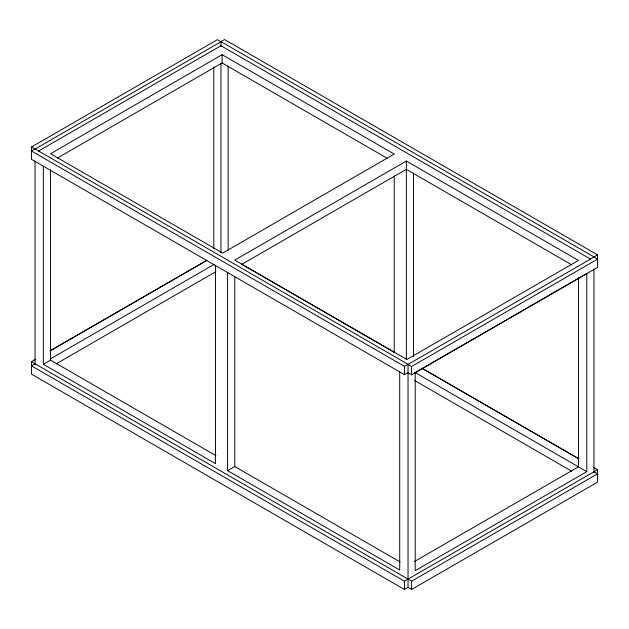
<?xml version="1.0" encoding="UTF-8"?>
<svg xmlns="http://www.w3.org/2000/svg" width="629" height="629" viewBox="0 0 629 629"><rect width="100%" height="100%" fill="white"/><g stroke="black" fill="none" stroke-linecap="round" stroke-linejoin="round"><path stroke-width="0.94" d="M215.873 455.6L50.54 360.142L50.54 169.877M57.333 158.107L222.108 62.971L222.108 54.684L394.226 154.058L222.658 253.11L50.54 153.743L222.108 54.684M400.107 561.964L234.774 466.514L234.774 276.241M394.226 352.61L394.226 176.073M406.342 359.607L406.342 161.055L578.46 260.422L406.892 359.481L234.774 260.107L406.342 161.055M578.46 277.538L578.46 466.828L414.535 561.469M31.45 147.013L217.375 39.666L220.968 41.742L35.035 149.081L31.45 147.013L31.45 159.294L404.447 374.64L408.032 372.572M220.968 46.342L220.96 41.593L224.553 39.525L597.55 254.871L597.55 267.443L411.625 374.79L408.04 372.714M38.432 151.117L220.96 45.736L590.56 259.124M49.856 350.927L206.988 260.202M593.304 467.253L597.55 469.706L597.55 482.136L411.625 589.475L408.032 587.407L404.447 589.475L31.45 374.129L31.45 361.699L35.696 359.253M50.98 350.424L206.336 260.728M35.035 363.774L31.45 365.842L404.447 581.188L597.55 469.706M50.241 358.994L214.167 264.345M43.362 166.174L43.362 364.285L50.54 360.142M56.185 363.845L215.865 271.657M241.567 264.471L406.342 169.343L571.675 264.793M408.032 364.285L35.035 148.939L31.45 151.007L404.447 366.353L408.032 364.285L408.032 587.407M597.55 254.871L593.965 256.939L220.96 41.593M227.596 272.538L227.596 470.649L234.774 466.514M411.625 366.503L597.55 259.156L593.965 257.088L408.04 364.435L411.625 366.503L411.625 374.79M586.786 471.632L415.211 570.684L415.211 372.572L586.786 273.513L586.786 471.632L414.826 372.352M31.45 361.699L411.625 581.188L597.55 473.849L593.965 471.774M222.108 62.971L387.181 158.28M421.996 368.209L578.853 458.761M241.544 264.164L394.485 352.468M422.523 368.657L578.853 458.911M414.605 380.506L571.667 471.192M43.362 364.285L215.48 463.659L215.48 265.54M227.596 470.649L399.714 570.023L399.714 371.912M593.957 268.929L593.957 472.835M413.52 173.038L413.52 356.446M411.625 581.188L411.625 589.475M404.447 366.353L404.447 374.64M404.447 581.188L404.447 589.475M228.138 66.014L228.138 250.397M220.96 63.285L220.96 252.622M213.789 66.996L213.789 248.439M35.035 160.922L35.035 364.828"/></g></svg>
